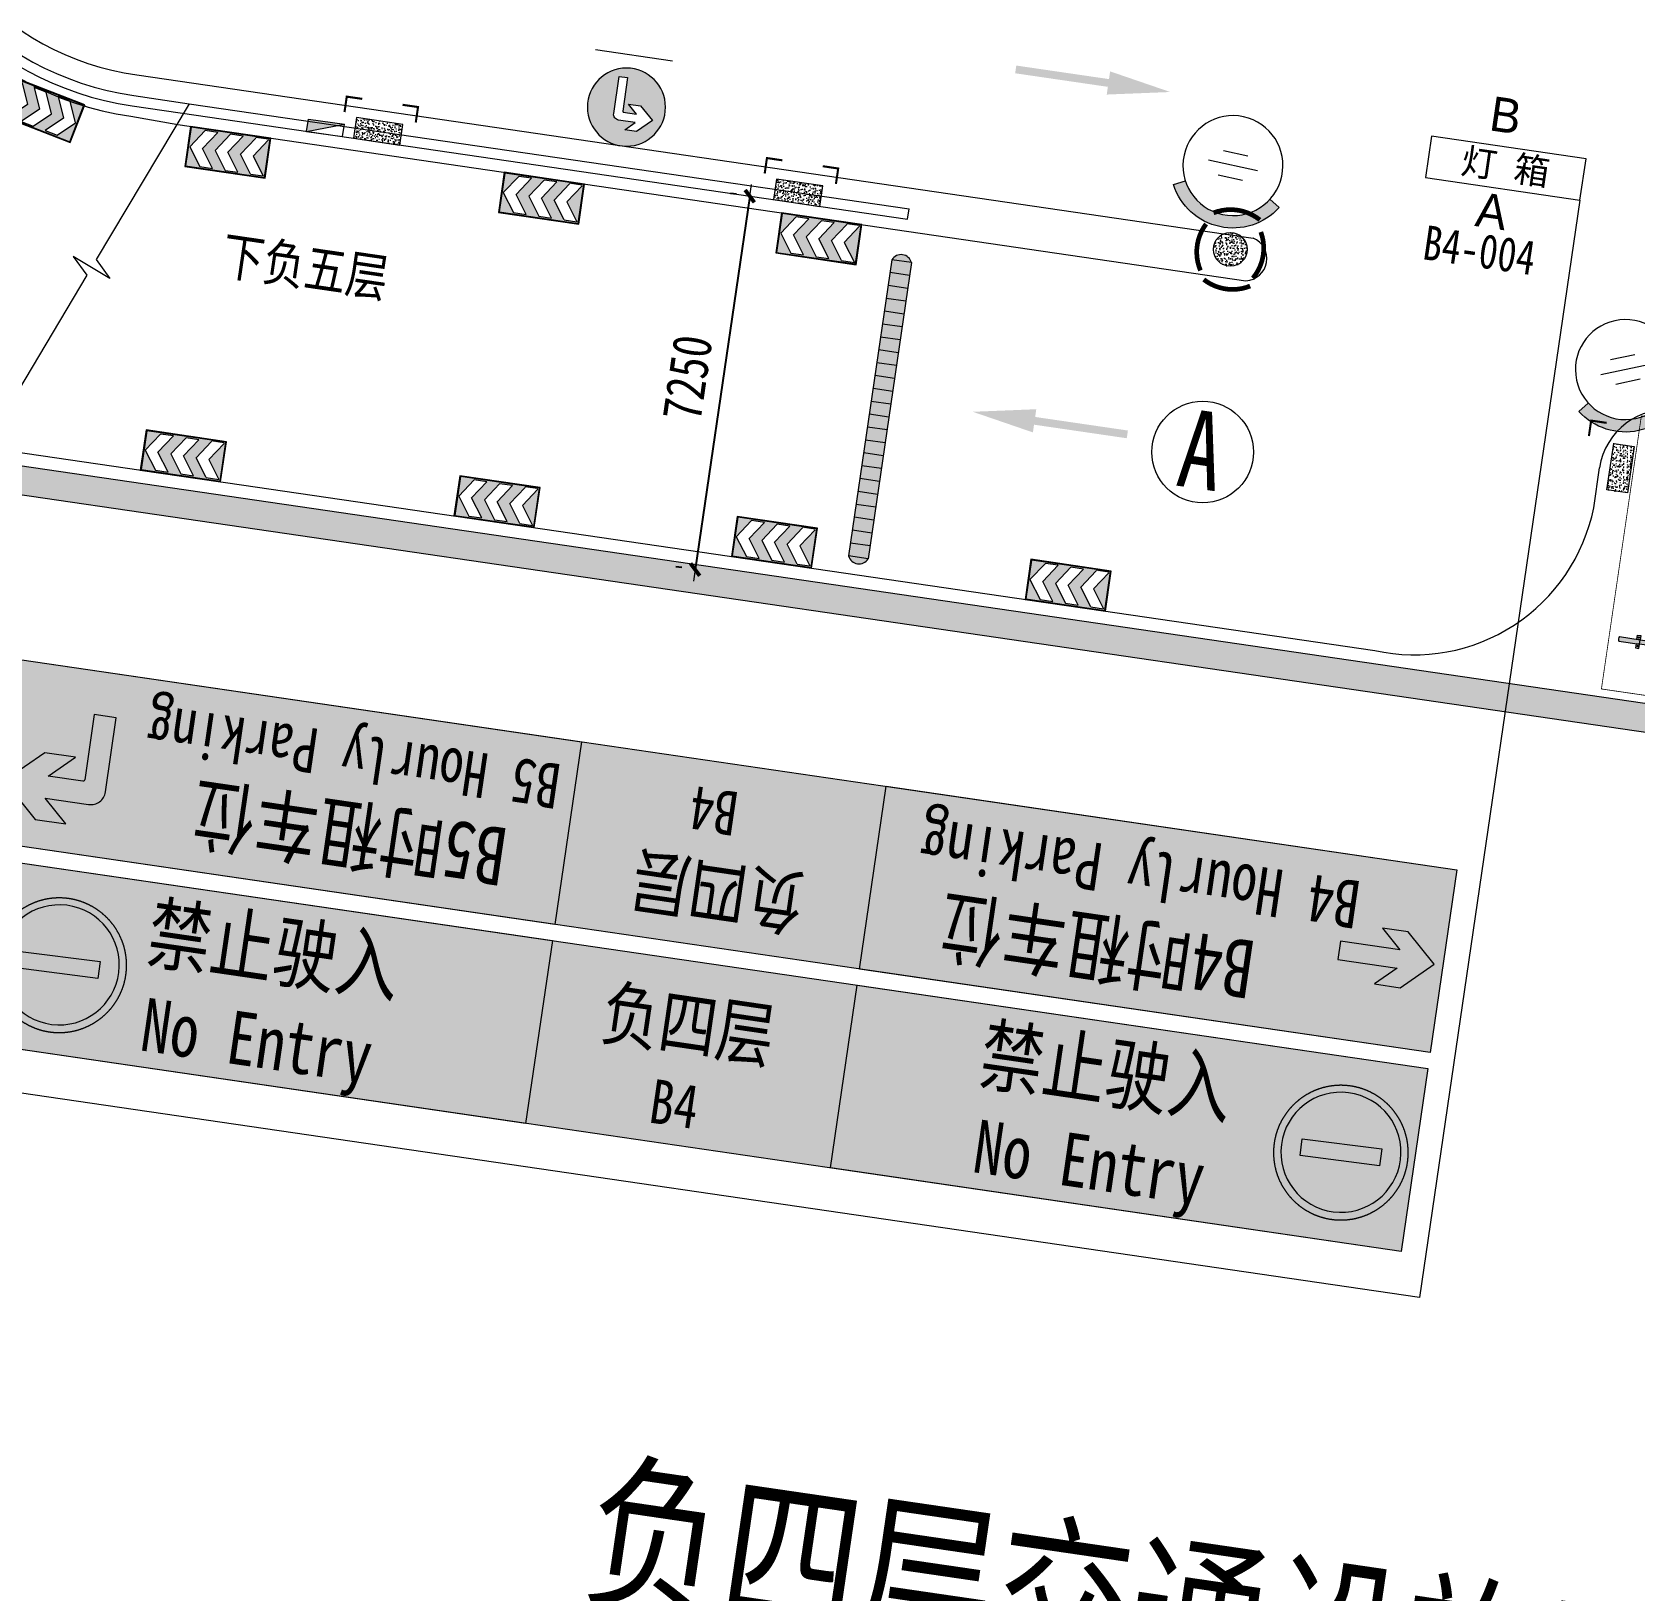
# Model space of a CAD drawing. Header units: inches. Extents: x -414268 to 632271, y -366004 to 318730.
# Drawn here: x -86079 to -55293, y 122000 to 151949 of the extents above; entities that cross this region are included whole.
import ezdxf

# ---------------------------------------------------------------- set-up
doc = ezdxf.new("R2010")
doc.units = ezdxf.units.IN
doc.header["$LTSCALE"] = 1200
doc.header["$MEASUREMENT"] = 0
doc.linetypes.add('DASHED', pattern=[19.05, 12.7, -6.35])
doc.layers.get('0').update_dxf_attribs({"linetype": 'CONTINUOUS', "lineweight": 0})
doc.layers.get('DEFPOINTS').update_dxf_attribs({"linetype": 'CONTINUOUS', "lineweight": 0})
for name, color, linetype, lineweight in [('0--PAI--', 7, 'CONTINUOUS', 0), ('0--PAI--BLACK', 7, 'CONTINUOUS', 0), ('0--PAI--BLUE', 5, 'CONTINUOUS', 0), ('0--PAI--HUANG', 40, 'CONTINUOUS', 0), ('0--PAI--RED', 1, 'CONTINUOUS', 0), ('0--尺寸', 3, 'CONTINUOUS', 0), ('0--弧型立面标', 7, 'CONTINUOUS', 0), ('0--挡车架', 7, 'CONTINUOUS', 0), ('0--灯箱字(黄底黑字)', 7, 'CONTINUOUS', 0), ('0--灯箱编号', 3, 'CONTINUOUS', 0), ('0--直行箭头', 7, 'CONTINUOUS', 0), ('0--立面标', 7, 'CONTINUOUS', 0), ('0--路缘线', 1, 'CONTINUOUS', 0), ('0-PAI', 7, 'CONTINUOUS', 0), ('0－－车位', 4, 'CONTINUOUS', 0), ('7', 7, 'CONTINUOUS', 0), ('COL-GRID-UG-1_8A_200701111', 7, 'CONTINUOUS', 0), ('COL-GRID-UG-1_8A_200701112', 7, 'CONTINUOUS', 0), ('COL-GRID-UG-1_8A_200701113', 7, 'CONTINUOUS', 0), ('COL-GRID-UG-2$0$STR-COMP-0', 7, 'CONTINUOUS', 0), ('COL-GRID-UG-2$0$STR-COMP-4', 7, 'CONTINUOUS', 0), ('COLUMN', 7, 'CONTINUOUS', 0), ('HATCH', 7, 'CONTINUOUS', 0), ('HY消火栓', 7, 'CONTINUOUS', 0), ('LTP-UG4$0$A-ANNO-SYMB-100', 7, 'CONTINUOUS', 0), ('PUB_TEXT', 7, 'CONTINUOUS', 0), ('WALL', 7, 'CONTINUOUS', 0), ('广角镜', 7, 'CONTINUOUS', 0)]:
    doc.layers.add(name, color=color, linetype=linetype, lineweight=lineweight)
doc.layers.add('0--灯箱--字', color=7, linetype='CONTINUOUS', lineweight=0, true_color=0xf7f7f7)
doc.styles.add('-宋体', font='', dxfattribs={"width": 0.8})
doc.styles.add('-黑体', font='simhei.ttf', dxfattribs={"width": 0.8})
doc.styles.add('COL-GRID-UG-1_8A_200701112', font='romans.shx', dxfattribs={"width": 0.85})
doc.styles.add('方正大黑', font='', dxfattribs={"width": 0.8})
doc.styles.get('-宋体').set_extended_font_data('SimSun')
doc.styles.get('方正大黑').set_extended_font_data('FZDaHei-B02S')
doc.dimstyles.new('DIMN150', dxfattribs={"dimscale": 1.5, "dimtxt": 250, "dimasz": 1, "dimexe": 250, "dimexo": 300, "dimgap": 150, "dimtad": 1, "dimdec": 0, "dimzin": 0, "dimdsep": 46, "dimtxsty": 'COL-GRID-UG-1_8A_200701112', "dimblk": '_DIMX', "dimcen": 0.09, "dimdle": 0.375, "dimclrd": 1, "dimclre": 1, "dimclrt": 7, "dimadec": 0, "dimazin": 0, "dimtfac": 1, "dimtdec": 0, "dimtix": 1, "dimtmove": 0, "dimatfit": 3, "dimldrblk": '_DIMX', "dimfxl": 250, "dimtolj": 1, "dimtzin": 0, "dimarcsym": 0})

# ---------------------------------------------------------------- blocks, each defined once
blk = doc.blocks.new('COL-GRID-UG-1.8a 20070111$0$.8')
at = {"layer": 'COL-GRID-UG-1_8A_200701112'}
h = blk.add_hatch(dxfattribs=at)
h.set_pattern_fill('AR-CONC', color=251, scale=0.02, angle=8.3206, style=0)
h.set_pattern_definition([(50, (-65.09035, -5.26929), (0.14345204, -0.01255043), [0.015, -0.165]), (355, (-65.09035, -5.26929), (-0.02775027, 0.15043843), [0.012, -0.132]), (100.4514, (-65.0784, -5.27034), (0.11570188, 0.1378879), [0.01274804, -0.14022842]), (46.1842, (-65.09035, -5.2293), (0.2134482, -0.0331038), [0.0225, -0.2475]), (96.6356, (-65.07256, -5.23205), (0.18693254, 0.1948236), [0.01912206, -0.2103426]), (351.1842, (-65.09035, -5.2293), (0.1869324, 0.1948237), [0.018, -0.198]), (21, (-65.07035, -5.23929), (0.1193814, -0.08052378), [0.015, -0.165]), (326, (-65.07035, -5.23929), (0.04866307, 0.14503), [0.012, -0.132]), (71.4514, (-65.0604, -5.246), (0.16804453, 0.0645061), [0.01274804, -0.14022842]), (37.5, (-65.09035, -5.26929), (0.00243197, 0.06657877), [0, -0.1304, 0, -0.134, 0, -0.1325]), (7.5, (-65.09035, -5.26929), (0.05261391, 0.07888234), [0, -0.0764, 0, -0.1274, 0, -0.0505]), (327.5, (-65.13495, -5.26929), (0.106764487, -0.004510974), [0, -0.05, 0, -0.156, 0, -0.207]), (317.5, (-65.15495, -5.26929), (0.11663723, 0.020021), [0, -0.065, 0, -0.1036, 0, -0.147])])
h.paths.add_polyline_path([(0.45, -0.2), (-0.45, -0.2), (-0.45, 0.2), (0.45, 0.2)])
at = {"layer": 'COL-GRID-UG-1_8A_200701113'}
blk.add_lwpolyline([(0.45, -0.2), (-0.45, -0.2), (-0.45, 0.2), (0.45, 0.2)], close=True, dxfattribs=at)
blk = doc.blocks.new('HY')
for p, q in [((0, 0), (0.24, 0)), ((0, 0), (0.24, -0.7)), ((0, 0), (0, -0.7)), ((0.24, 0), (0.24, -0.7)), ((0, -0.7), (0.24, -0.7))]:
    blk.add_line(p, q)
blk.add_solid([(0, 0), (0.24, 0), (0.24, -0.7)])
blk = doc.blocks.new('COL-GRID-UG-2$0$_65')
at = {"layer": 'COL-GRID-UG-2$0$STR-COMP-4'}
h = blk.add_hatch(dxfattribs=at)
h.set_pattern_fill('AR-CONC', color=251, scale=0.02, angle=-71.4592, style=0)
h.set_pattern_definition([(330.22017, (9.78091, -53.02195), (0.01310158, -0.14340275), [0.015, -0.165]), (275.22017, (9.78091, -53.02195), (0.1431277, 0.05400243), [0.012, -0.132]), (20.67157, (9.782, -53.0339), (0.1562292, -0.08940044), [0.01274804, -0.14022842]), (326.40437, (9.82028, -53.01485), (0.0052938, -0.2159351), [0.0225, -0.2475]), (16.85577, (9.82072, -53.03285), (0.2249, -0.14939874), [0.0191221, -0.2103426]), (271.40437, (9.82028, -53.01485), (0.2249001, -0.1493986), [0.018, -0.198]), (301.22017, (9.81398, -53.03631), (-0.05806414, -0.13177464), [0.015, -0.165]), (246.22017, (9.81398, -53.03631), (0.1513632, -0.0221581), [0.012, -0.132]), (351.67157, (9.80915, -53.04729), (0.09329894, -0.1539328), [0.01274804, -0.14022842]), (317.72017, (9.78091, -53.02195), (0.065953887, 0.00941977), [0, -0.1304, 0, -0.134, 0, -0.1325]), (287.72017, (9.78091, -53.02195), (0.08696608, -0.037782905), [0, -0.0764, 0, -0.1274, 0, -0.0505]), (247.72017, (9.773, -52.978057), (0.01450395, -0.105870865), [0, -0.05, 0, -0.156, 0, -0.207]), (237.72017, (9.76945, -52.95837), (0.04039841, -0.11123423), [0, -0.065, 0, -0.1036, 0, -0.147])])
edge = h.paths.add_edge_path()
edge.add_arc((0, 0), 0.325, 0, 360)
at = {"layer": 'COL-GRID-UG-2$0$STR-COMP-0'}
blk.add_circle((0, 0), 0.325, dxfattribs=at)
blk = doc.blocks.new('A$C6F4820FC')
at = {"layer": '0--挡车架'}
h = blk.add_hatch(color=256, dxfattribs=at)
h.paths.add_polyline_path([(2018, 79, 0.395204), (2018, 169), (1617, 169), (1617, 79), (1684, 79)])
h.paths.add_polyline_path([(819, 169), (819, 79), (1217, 79), (1217, 169)])
h.paths.add_polyline_path([(418, 79), (418, 169), (351, 169), (18, 169, 0.395204), (18, 79)])
h = blk.add_hatch(color=256, dxfattribs=at)
h.paths.add_polyline_path([(1617, 169), (1684, 169), (1684, 249), (1617, 249)])
h.paths.add_polyline_path([(1639, 209, -1), (1663, 209, -1)], flags=16)
h.paths.add_polyline_path([(1617, 0), (1684, 0), (1684, 79), (1617, 79)])
h.paths.add_polyline_path([(1639, 40, -1), (1663, 40, -1)], flags=16)
h.paths.add_polyline_path([(351, 249), (351, 169), (418, 169), (418, 249)])
h.paths.add_polyline_path([(397, 209, 1), (372, 209, 1)], flags=16)
h.paths.add_polyline_path([(418, 79), (351, 79), (351, 0), (418, 0)])
h.paths.add_polyline_path([(372, 40, -1), (397, 40, -1)], flags=16)
h = blk.add_hatch(color=40, dxfattribs=at)
h.paths.add_polyline_path([(1217, 169), (1217, 79), (1617, 79), (1617, 169)])
h.paths.add_polyline_path([(819, 79), (819, 169), (418, 169), (418, 79)])
for p, q in [((18, 169), (418, 169)), ((18, 79), (418, 79)), ((819, 169), (1217, 169)), ((819, 79), (1217, 79)), ((1617, 169), (2018, 169)), ((1617, 79), (2018, 79))]:
    blk.add_line(p, q, dxfattribs=at)
for points in [[(418, 169), (351, 169), (351, 249), (418, 249)], [(418, 79), (351, 79), (351, 0), (418, 0)], [(1617, 169), (1684, 169), (1684, 249), (1617, 249)], [(1617, 79), (1684, 79), (1684, 0), (1617, 0)]]:
    blk.add_lwpolyline(points, close=True, dxfattribs=at)
at = {"layer": '0--挡车架', "color": 0}
for points in [[(819, 169), (819, 79), (418, 79), (418, 169)], [(1617, 169), (1617, 79), (1217, 79), (1217, 169)]]:
    blk.add_lwpolyline(points, close=True, dxfattribs=at)
at = {"layer": '0--挡车架'}
for centre in [(385, 209), (385, 40), (1651, 209), (1651, 40)]:
    blk.add_circle(centre, 12.1, dxfattribs=at)
for centre, start, end in [((66, 124), 136.8717, 223.1283), ((1970, 124), 316.8717, 43.1283)]:
    blk.add_arc(centre, 65.8, start, end, dxfattribs=at)
blk = doc.blocks.new('A$C001A7B1A')
at = {"layer": '0－－车位', "const_width": 15}
blk.add_lwpolyline([(2407, 5308), (7, 5308), (7, 7), (2407, 7)], close=True, dxfattribs=at)
at = {"layer": '0--挡车架'}
blk.add_blockref('A$C6F4820FC', (190, 883), dxfattribs=at)
blk = doc.blocks.new('A$C5703102E')
at = {"layer": '0--PAI--BLUE'}
h = blk.add_hatch(color=5, dxfattribs=at)
h.paths.add_polyline_path([(220, 300), (410, 569), (220, 569), (30, 300), (220, 30), (410, 30)], flags=16)
h.paths.add_polyline_path([(10, 10), (1189, 10), (1189, 589), (10, 589)])
h.paths.add_polyline_path([(410, 300), (600, 30), (790, 30), (600, 300), (790, 569), (600, 569)], flags=16)
h.paths.add_polyline_path([(1169, 30), (979, 30), (790, 300), (979, 569), (1169, 569), (979, 300)], flags=16)
at = {"layer": '0--PAI--'}
for p, q in [((789, 300), (979, 569)), ((1169, 569), (979, 300)), ((979, 30), (789, 300)), ((979, 300), (1169, 30))]:
    blk.add_line(p, q, dxfattribs=at)
for points in [[(0, 0), (1199, 0), (1199, 599), (0, 599)], [(10, 10), (1189, 10), (1189, 589), (10, 589)], [(220, 300), (410, 569), (220, 569), (30, 300), (220, 30), (410, 30)], [(410, 300), (599, 30), (789, 30), (599, 300), (789, 569), (599, 569)]]:
    blk.add_lwpolyline(points, close=True, dxfattribs=at)
for points in [[(1169, 579), (979, 579)], [(979, 30), (1169, 30)]]:
    blk.add_lwpolyline(points, dxfattribs=at)
blk = doc.blocks.new('A$C611C3372')
at = {"layer": '7'}
blk.add_hatch(color=256, dxfattribs=at).paths.add_polyline_path([(87, 300), (0, 250, 0.57722), (866, 250), (779, 300, -0.57735)])
for points in [[(333, 600), (533, 600)], [(233, 500), (633, 500)], [(333, 400), (533, 400)]]:
    blk.add_lwpolyline(points, dxfattribs=at)
blk.add_lwpolyline([(87, 300), (0, 250, 0.57722), (866, 250), (779, 300)], format="xyb", dxfattribs=at)
blk.add_circle((433, 500), 400, dxfattribs=at)
blk = doc.blocks.new('A$C78C42253')
at = {"layer": '0--PAI--BLACK'}
h = blk.add_hatch(color=256, dxfattribs=at)
h.paths.add_polyline_path([(5875, 0, 0.657895), (5875, 380)])
h.paths.add_polyline_path([(5375, 0), (5625, 0), (5625, 380), (5375, 380)])
h.paths.add_polyline_path([(4875, 0), (5125, 0), (5125, 380), (4875, 380)])
h.paths.add_polyline_path([(4625, 380), (4375, 380), (4375, 0), (4625, 0)])
h.paths.add_polyline_path([(3875, 0), (4125, 0), (4125, 380), (3875, 380)])
h.paths.add_polyline_path([(3375, 0), (3625, 0), (3625, 380), (3375, 380)])
h.paths.add_polyline_path([(2875, 0), (3125, 0), (3125, 380), (2875, 380)])
h.paths.add_polyline_path([(2375, 0), (2625, 0), (2625, 380), (2375, 380)])
h.paths.add_polyline_path([(2125, 380), (1875, 380), (1875, 0), (2125, 0)])
h.paths.add_polyline_path([(1375, 0), (1625, 0), (1625, 380), (1375, 380)])
h.paths.add_polyline_path([(875, 0), (1125, 0), (1125, 380), (875, 380)])
h.paths.add_polyline_path([(375, 0), (625, 0), (625, 380), (375, 380)])
h.paths.add_polyline_path([(125, 0), (125, 380, 0.657895)])
at = {"layer": '0--PAI--HUANG'}
h = blk.add_hatch(color=40, dxfattribs=at)
h.paths.add_polyline_path([(5625, 0), (5875, 0), (5875, 380), (5625, 380)])
h.paths.add_polyline_path([(5125, 0), (5375, 0), (5375, 380), (5125, 380)])
h.paths.add_polyline_path([(4875, 380), (4625, 380), (4625, 0), (4875, 0)])
h.paths.add_polyline_path([(4375, 380), (4125, 380), (4125, 0), (4375, 0)])
h.paths.add_polyline_path([(3875, 380), (3625, 380), (3625, 0), (3875, 0)])
h.paths.add_polyline_path([(3375, 380), (3125, 380), (3125, 0), (3375, 0)])
h.paths.add_polyline_path([(2625, 0), (2875, 0), (2875, 380), (2625, 380)])
h.paths.add_polyline_path([(2375, 380), (2125, 380), (2125, 0), (2375, 0)])
h.paths.add_polyline_path([(1875, 380), (1625, 380), (1625, 0), (1875, 0)])
h.paths.add_polyline_path([(1375, 380), (1125, 380), (1125, 0), (1375, 0)])
h.paths.add_polyline_path([(625, 0), (875, 0), (875, 380), (625, 380)])
h.paths.add_polyline_path([(375, 380), (125, 380), (125, 0), (375, 0)])
for p, q in [((125, 380), (125, 0)), ((125, 380), (5875, 380)), ((375, 380), (375, 0)), ((625, 380), (625, 0)), ((875, 380), (875, 0)), ((1125, 380), (1125, 0)), ((1375, 380), (1375, 0)), ((1625, 380), (1625, 0)), ((1875, 380), (1875, 0)), ((2125, 380), (2125, 0)), ((2375, 380), (2375, 0)), ((2625, 380), (2625, 0)), ((2875, 380), (2875, 0)), ((3125, 380), (3125, 0)), ((3375, 380), (3375, 0)), ((3625, 380), (3625, 0)), ((3875, 380), (3875, 0)), ((4125, 380), (4125, 0)), ((4375, 380), (4375, 0)), ((4625, 380), (4625, 0)), ((4875, 380), (4875, 0)), ((5125, 380), (5125, 0)), ((5375, 380), (5375, 0)), ((5625, 380), (5625, 0)), ((5875, 380), (5875, 0)), ((125, 0), (5875, 0))]:
    blk.add_line(p, q)
for centre, start, end in [((207, 190), 113.3186, 246.6814), ((5793, 190), 293.3186, 66.6814)]:
    blk.add_arc(centre, 207, start, end)
blk = doc.blocks.new('_DIMX')
blk.add_line((-150, 0), (150, 0))
at = {"const_width": 50}
blk.add_lwpolyline([(-70, -70), (70, 70)], dxfattribs=at)
blk = doc.blocks.new('*D266')
at = {"layer": '0--尺寸', "color": 0, "lineweight": -2}
for p, q in [((-72295, 148794), (-73343, 141624)), ((-72552, 148834), (-72666, 148850)), ((-73601, 141660), (-73715, 141676))]:
    blk.add_line(p, q, dxfattribs=at)
at = {"layer": 'DEFPOINTS', "color": 0}
for p in [(-72107, 148768), (-73344, 141622), (-73156, 141595)]:
    blk.add_point(p, dxfattribs=at)
at = {"layer": '0--尺寸', "color": 0, "lineweight": -2, "xscale": 1.5, "yscale": 1.5, "zscale": 1.5}
for p, rotation in [((-72295, 148796), 81.67939968390237), ((-73344, 141622), 261.6793996839024)]:
    blk.add_blockref('_DIMX', p, dxfattribs=dict(at, rotation=rotation))
at = {"layer": '0--尺寸', "color": 7, "insert": (-73491, 145307), "char_height": 750, "attachment_point": 5, "rotation": 81.6794, "style": '-黑体'}
blk.add_mtext('\\A1;7250', dxfattribs=at)
blk = doc.blocks.new('A$C7C86658F')
at = {"lineweight": 0, "ltscale": 5}
blk.add_lwpolyline([(-6107, 112213), (-3107, 112213), (-3107, 113013), (-6107, 113013)], close=True, dxfattribs=at)
at = {"layer": 'PUB_TEXT', "style": '-宋体'}
blk.add_text('灯 箱', height=500, dxfattribs=at).set_placement((-5467, 112392))
blk = doc.blocks.new('A$C05C00BD5')
blk.add_blockref('A$C7C86658F', (15918, -1756))
at = {"color": 1, "style": '方正大黑'}
for s, p in [('B', (10869, 111531)), ('A', (10869, 109671))]:
    blk.add_text(s, height=662, dxfattribs=at).set_placement(p)
blk = doc.blocks.new('A$C27BC456A')
blk.add_hatch(color=250).paths.add_polyline_path([(14885, 112856), (14885, 114956), (8330, 114956), (8330, 112856)])
at = {"color": 250}
blk.add_lwpolyline([(8330, 114956), (14885, 114956), (14885, 112856), (8330, 112856), (8330, 114956)], dxfattribs=at)
blk = doc.blocks.new('A$C36DA1677')
at = {"layer": '0--PAI--RED'}
h = blk.add_hatch(color=256, dxfattribs=at)
edge = h.paths.add_edge_path()
edge.add_arc((120, 120), 120, 0, 360)
h.paths.add_polyline_path([(200, 103), (200, 137), (40, 137), (40, 103)], flags=16)
at = {"layer": '0--PAI--'}
blk.add_lwpolyline([(200, 103), (200, 137), (40, 137), (40, 103)], close=True, dxfattribs=at)
blk.add_circle((120, 120), 120, dxfattribs=at)
blk = doc.blocks.new('A$C443C2777')
at = {"layer": '0--PAI--', "xscale": 9, "yscale": 9, "zscale": 9}
blk.add_blockref('A$C36DA1677', (0, 0), dxfattribs=at)
blk = doc.blocks.new('A$C01A83D55')
at = {"linetype": 'DASHED', "lineweight": 15, "ltscale": 20, "true_color": 0xeff0f0}
h = blk.add_hatch(color=7, dxfattribs=at)
h.paths.add_polyline_path([(0, 1675, 1), (3350, 1675, 1)])
h.paths.add_polyline_path([(3168, 1685, -1), (182, 1685, -1)], flags=16)
h.paths.add_polyline_path([(2671, 1896), (2671, 1473), (680, 1473), (680, 1896)], flags=0)
at = {"true_color": 0xeff0f0}
blk.add_hatch(color=7, dxfattribs=at).paths.add_polyline_path([(2671, 1473), (2671, 1896), (680, 1896), (680, 1473)])
at = {"linetype": 'DASHED', "lineweight": 15, "ltscale": 20}
blk.add_circle((1675, 1675), 1675, dxfattribs=at)
at = {"xscale": 1.382400000002235, "yscale": 1.382400000002235, "zscale": 1.382400000002235}
blk.add_blockref('A$C443C2777', (182, 192), dxfattribs=at)
blk = doc.blocks.new('A$C50091FAB')
at = {"layer": '0--PAI--BLUE'}
h = blk.add_hatch(color=256, dxfattribs=at)
edge = h.paths.add_edge_path()
edge.add_arc((300, 400), 300, 0, 360)
edge = h.paths.add_edge_path(flags=16)
edge.add_line((312, 574), (384, 507))
edge.add_line((384, 507), (254, 507))
edge.add_arc((254, 463), 44, 90, 180)
edge.add_line((210, 463), (210, 174))
edge.add_line((210, 174), (276, 174))
edge.add_line((276, 174), (276, 436))
edge.add_arc((281, 436), 5, 90, 180, ccw=False)
edge.add_line((281, 441), (384, 441))
edge.add_line((384, 441), (312, 374))
edge.add_line((312, 374), (404, 374))
edge.add_line((404, 374), (512, 474))
edge.add_line((512, 474), (404, 574))
edge.add_line((404, 574), (312, 574))
at = {"layer": '0--PAI--'}
blk.add_lwpolyline([(312, 574), (384, 507), (254, 507, 0.414214), (210, 463), (210, 174), (276, 174), (276, 436, -0.414214), (281, 441), (384, 441), (312, 374), (404, 374), (512, 474), (404, 574)], format="xyb", close=True, dxfattribs=at)
blk.add_circle((300, 400), 300, dxfattribs=at)
at = {"layer": '7'}
blk.add_line((600, 0), (0, 0), dxfattribs=at)

msp = doc.modelspace()

# ---------------------------------------------------------------- hatches: boundary and pattern name
for points in [[(-75526.9, 138315.2), (-86805.8, 139964.8), (-87319.4, 136453.1), (-76040.5, 134803.6)], [(-76599.2, 130982.9), (-76085.7, 134494.5), (-87364.6, 136144.1), (-87878.2, 132632.4)], [(-70746.5, 130126.9), (-59785, 128523.8), (-59271.5, 132035.4), (-70232.9, 133638.5)]]:
    msp.add_hatch(color=250).paths.add_polyline_path(points)
h = msp.add_hatch(color=7)
h.set_gradient(color1=(255, 255, 255), one_color=1, tint=1, name='INVCYLINDER')
h.paths.add_polyline_path([(-84668.9, 137350.6, -0.4142136), (-84992.6, 137109.5), (-85828.9, 137231.8), (-85430.7, 136734.5), (-86021.1, 136820.8), (-86615.4, 137563.1), (-85833.4, 138104.2), (-85243, 138017.8), (-85767, 137655.3), (-85103.9, 137558.4, 0.4142136), (-85067.1, 137585.8), (-84884.4, 138834.9), (-84460.9, 138772.9)])
at = {"lineweight": 0, "ltscale": 5}
for points in [[(-70187.7, 133947.6), (-76040.5, 134803.6), (-75526.9, 138315.2), (-69674.1, 137459.2)], [(-76085.7, 134494.5), (-70232.9, 133638.5), (-70746.5, 130126.9), (-76599.2, 130982.9)]]:
    msp.add_hatch(color=152, dxfattribs=at).paths.add_polyline_path(points)
at = {"layer": '0--灯箱--字'}
msp.add_hatch(color=256, dxfattribs=at).paths.add_polyline_path([(-59151.6, 134040.5), (-59648.2, 134660.8), (-60141.6, 134733), (-59808.8, 134317.3), (-60948.4, 134484), (-61000.1, 134130.1), (-59860.6, 133963.4), (-60298.4, 133660.5), (-59805.1, 133588.3)])
at = {"layer": '0--直行箭头'}
for points in [[(-64217.9, 150797.2), (-65437.8, 150748.2), (-65416.1, 150896.6), (-67197.2, 151157.1), (-67175.4, 151305.5), (-65394.4, 151045), (-65372.7, 151193.4)], [(-68010.8, 144653.6), (-66790.9, 144702.6), (-66812.6, 144554.2), (-65031.5, 144293.7), (-65053.3, 144145.3), (-66834.3, 144405.8), (-66856, 144257.3)]]:
    msp.add_hatch(color=256, dxfattribs=at).paths.add_polyline_path(points)
at = {"layer": 'HATCH'}
h = msp.add_hatch(color=256, dxfattribs=at)
edge = h.paths.add_edge_path(flags=16)
edge.add_line((-8005.6, 137176.9), (-2062.7, 212188.8))
edge.add_line((-2062.7, 212188.8), (-76922.2, 223137.1))
edge.add_arc((-79587.5, 308243.5), 85148.2, 259.243969, 271.793724, ccw=False)
edge.add_arc((658825.3, 179836.8), 755630.3, 176.6044954, 182.0416388)
edge.add_arc((-86881.3, 153253.6), 9450, 182.04164, 261.67951)
edge.add_line((-88248.8, 143903.1), (-13337.9, 132947.4))
edge.add_line((-13337.9, 132947.4), (-8005.6, 137176.9))
edge = h.paths.add_edge_path()
edge.add_line((-7476.2, 136894.8), (-1473.8, 212658.5))
edge.add_line((-1473.8, 212658.5), (-76890.9, 223688.4))
edge.add_arc((-79587.5, 308243.5), 84598.2, 258.82023, 271.826634, ccw=False)
edge.add_arc((658825.3, 179836.8), 756180.3, 176.5569181, 182.0416388)
edge.add_arc((-86881.3, 153253.6), 10000, 182.04164, 261.67951)
edge.add_line((-88328.4, 143358.9), (-13182.3, 132368.8))
edge.add_line((-13182.3, 132368.8), (-7476.2, 136894.8))

# ---------------------------------------------------------------- linework, layer by layer
msp.add_line((-69264.4, 148352.6), (-69235.5, 148550.5))
for points in [[(-83060.2, 150572.4), (-69235.5, 148550.5)], [(-83232.6, 150395.5), (-69264.4, 148352.6)]]:
    msp.add_lwpolyline(points)
at = {"color": 6}
msp.add_lwpolyline([(-56349, 148722.2), (-59432.7, 127637), (-87997.8, 131814.7)], dxfattribs=at)
at = {"color": 250}
for points in [[(-59226.3, 132344.5), (-87319.4, 136453.1), (-86805.8, 139964.8), (-58712.7, 135856.1), (-59226.3, 132344.5)], [(-76040.5, 134803.6), (-87319.4, 136453.1), (-86805.8, 139964.8), (-75526.9, 138315.2), (-76040.5, 134803.6)], [(-76040.5, 134803.6), (-87319.4, 136453.1), (-86805.8, 139964.8), (-75526.9, 138315.2), (-76040.5, 134803.6)], [(-87364.6, 136144.1), (-59271.5, 132035.4), (-59785, 128523.8), (-87878.2, 132632.4), (-87364.6, 136144.1)], [(-87364.6, 136144.1), (-76085.7, 134494.5), (-76599.2, 130982.9), (-87878.2, 132632.4), (-87364.6, 136144.1)], [(-70232.9, 133638.5), (-59271.5, 132035.4), (-59785, 128523.8), (-70746.5, 130126.9), (-70232.9, 133638.5)], [(-70232.9, 133638.5), (-59271.5, 132035.4), (-59785, 128523.8), (-70746.5, 130126.9), (-70232.9, 133638.5)]]:
    msp.add_lwpolyline(points, dxfattribs=at)
at = {"layer": '0--弧型立面标', "const_width": 90}
for points in [[(-62497.5, 148340.6, 0.2679492), (-63387.3, 148475.6, 0.2679492)], [(-63529.5, 148261.4, 0.2679492), (-63637.6, 147367.9, 0.2679492)], [(-62478.7, 148107.7, -0.2679492), (-62631, 147220.7, -0.2679492)], [(-62683.4, 147069.4, -0.2679492), (-63574.6, 147194.9, -0.2679492)]]:
    msp.add_lwpolyline(points, format="xyb", dxfattribs=at)
at = {"layer": '0--灯箱--字'}
msp.add_lwpolyline([(-59151.6, 134040.5), (-59648.2, 134660.8), (-60141.6, 134733), (-59808.8, 134317.3), (-60948.4, 134484), (-61000.1, 134130.1), (-59860.6, 133963.4), (-60298.4, 133660.5), (-59805.1, 133588.3)], close=True, dxfattribs=at)
at = {"layer": '0--立面标', "const_width": 40}
for points in [[(-79737.9, 150665), (-80034.7, 150708.4), (-80078.1, 150411.5)], [(-78962.9, 150551.6), (-78666.1, 150508.2), (-78709.5, 150211.4)], [(-71667.5, 149484.7), (-71964.3, 149528.1), (-72007.8, 149231.2)], [(-70892.5, 149371.3), (-70595.7, 149327.9), (-70639.1, 149031.1)], [(-55837, 144440.8), (-56133.9, 144484.2), (-56177.3, 144187.4)]]:
    msp.add_lwpolyline(points, dxfattribs=at)
at = {"layer": '0--路缘线'}
for p, q in [((-84068.6, 151124.2), (-62625.4, 147988.1)), ((-84184.3, 150332.6), (-83276.7, 150172.3)), ((-83276.7, 150172.3), (-62764.3, 147172.3)), ((-86997.5, 143972.7), (-60291.8, 140067)), ((-56084.3, 142808.3), (-55971.6, 143578.8))]:
    msp.add_line(p, q, dxfattribs=at)
for centre, radius, start, end in [((-83287.1, 156467.3), 6200, 181.80368, 261.6794), ((-83287.1, 156467.3), 5400, 181.80368, 261.6794), ((-62786.3, 147595.8), 424, 272.97359, 67.70058), ((-54685.2, 143390.7), 1300, 81.6794, 171.6794), ((-59534.7, 143504.7), 3520.1, 257.58035, 348.58943)]:
    msp.add_arc(centre, radius, start, end, dxfattribs=at)
at = {"layer": '0-PAI'}
msp.add_lwpolyline([(-85243, 138017.8), (-85833.4, 138104.2), (-86615.4, 137563.1), (-86021.1, 136820.8), (-85430.7, 136734.5), (-85828.9, 137231.8), (-84992.6, 137109.5, 0.4142136), (-84668.9, 137350.6), (-84460.9, 138772.9), (-84884.4, 138834.9), (-85067.1, 137585.8, -0.4142136), (-85103.9, 137558.4), (-85767, 137655.3)], format="xyb", close=True, dxfattribs=at)
at = {"layer": 'COLUMN'}
for points in [[(-7476.2, 136894.8), (-1473.8, 212658.5), (-76890.9, 223688.4, -0.0568122), (-95990.1, 225250.7, 0.0239362), (-96875, 152897.3, 0.3621818), (-88328.4, 143358.9), (-13182.3, 132368.8)], [(-8005.6, 137176.9), (-2062.7, 212188.8), (-76922.2, 223137.1, -0.0548134), (-95478.5, 224591.4, 0.0237285), (-96325.3, 152916.9, 0.3621818), (-88248.8, 143903.1), (-13337.9, 132947.4)]]:
    msp.add_lwpolyline(points, format="xyb", close=True, dxfattribs=at)
at = {"layer": 'LTP-UG4$0$A-ANNO-SYMB-100'}
msp.add_lwpolyline([(-83060.2, 150572.4), (-84847.1, 147577.2), (-84583, 147215.5), (-84937, 147426.6), (-85290.9, 147637.8), (-85026.8, 147276), (-87136.1, 143740.3)], dxfattribs=at)
at = {"layer": 'PUB_TEXT', "color": 6}
msp.add_circle((-63596.2, 143879.6), 976.4, dxfattribs=at)
at = {"layer": 'WALL'}
for p, q in [((-84126.5, 150728.4), (-83060.2, 150572.4)), ((-84155.4, 150530.5), (-83232.6, 150395.5))]:
    msp.add_line(p, q, dxfattribs=at)
for radius in [6000, 5800]:
    msp.add_arc((-83287.1, 156467.3), radius, 181.80368, 261.6794, dxfattribs=at)

# ---------------------------------------------------------------- block references
for name, p, rotation in [('A$C05C00BD5', (-85009.2, 41281.2), 351.6793996836047), ('A$C78C42253', (-69545.8, 147698.2), 261.6793996840337), ('A$C001A7B1A', (-55944.7, 139322.6), 351.6793996836047)]:
    msp.add_blockref(name, p, dxfattribs=dict(rotation=rotation))
at = {"xscale": 1.689999999944121, "yscale": 1.690000000002328, "zscale": 1.68999999998348, "rotation": 171.6793996817862}
msp.add_blockref('A$C27BC456A', (-17183.4, 322537.2), dxfattribs=at)
at = {"linetype": 'DASHED', "lineweight": 15, "ltscale": 20, "xscale": -0.7722624006674728, "yscale": 0.7722624001471557, "zscale": 0.7722623999929205, "rotation": 352.7000547105084}
for p in [(-84438.7, 132573), (-59822.4, 128972.8)]:
    msp.add_blockref('A$C01A83D55', p, dxfattribs=at)
at = {"layer": '7'}
for name, p, xscale, yscale, zscale, rotation in [('A$C50091FAB', (-75259.7, 151604.5), -2.500000000027906, 2.5, 2.5, 171.6793996836047), ('A$C5703102E', (-85066.4, 150552.4), 1.300000000074993, 1.299999999995634, 1.3, 158.8438254604251), ('A$C5703102E', (-83147, 149365.8), 1.299999999959486, 1.299999999991996, 1.3, 351.6793996836047), ('A$C5703102E', (-77122.9, 148484.8), 1.299999999959486, 1.299999999991996, 1.3, 351.6793996836047), ('A$C5703102E', (-71795.2, 147705.6), 1.299999999959486, 1.299999999991996, 1.3, 351.6793996836047), ('A$C5703102E', (-83999.9, 143534.3), 1.299999999959486, 1.299999999995634, 1.3, 351.6793996836047), ('A$C5703102E', (-77975.7, 142653.3), 1.299999999959486, 1.299999999988358, 1.3, 351.6793996836047), ('A$C5703102E', (-72648.1, 141874.1), 1.299999999959486, 1.299999999988358, 1.3, 351.6793996836047), ('A$C5703102E', (-67007.1, 141049.1), 1.299999999959486, 1.299999999988358, 1.3, 351.6793996836047)]:
    msp.add_blockref(name, p, dxfattribs=dict(at, xscale=xscale, yscale=yscale, zscale=zscale, rotation=rotation))
at = {"layer": 'COL-GRID-UG-1_8A_200701111', "yscale": 1000.000000000002, "zscale": 1000}
for p, xscale, rotation in [((-79433.2, 150042), -999.9999999999881, 171.6793996836047), ((-71362.8, 148861.7), -999.9999999999881, 171.6793996836047), ((-55568.5, 143570.4), 1000.000000000001, 81.67939968361085)]:
    msp.add_blockref('COL-GRID-UG-1.8a 20070111$0$.8', p, dxfattribs=dict(at, xscale=xscale, rotation=rotation))
at = {"layer": 'COL-GRID-UG-2$0$STR-COMP-4', "xscale": 999.999999999988, "yscale": 1000.000000000002, "zscale": 1000, "rotation": 351.6793996836047}
msp.add_blockref('COL-GRID-UG-2$0$_65', (-63064.1, 147774.3), dxfattribs=at)
at = {"layer": 'HY消火栓', "xscale": 999.9999999999974, "yscale": 1000.000000000002, "zscale": 1000, "rotation": 81.67939968364118}
msp.add_blockref('HY', (-80806.9, 150040.8), dxfattribs=at)
at = {"layer": '广角镜', "yscale": 2.399999998513522, "zscale": 2.4}
for p, xscale, rotation in [((-62252.4, 147990.1), -2.400000004180961, 347.7507683367465), ((-54209.6, 144508.1), -2.40000000413489, 12.06970073564536)]:
    msp.add_blockref('A$C611C3372', p, dxfattribs=dict(at, xscale=xscale, rotation=rotation))

# ---------------------------------------------------------------- texts
at = {"lineweight": 0, "style": '-黑体', "width": 0.8}
msp.add_text('负四层交通设施平面布置图', height=2409.264, rotation=351.6794, dxfattribs=at).set_placement((-75557.8, 122010.9))
at = {"layer": '0--灯箱字(黄底黑字)', "color": 7, "true_color": 0xffffff, "style": '-宋体', "width": 0.8}
for s, height, rotation, p in [(' B5 Hourly Parking ', 864.993, 171.6794, (-75412.6, 137805.5)), ('B5时租车位', 1115.4, 171.6794, (-76894.8, 136640.5)), ('B4', 845, 171.6794, (-72468.6, 137336.2)), (' B4 Hourly Parking ', 920.205, 171.6794, (-60022.2, 135553.4)), ('负四层', 1014, 171.6794, (-71190.5, 135691.8)), ('禁止驶入', 1115.4, 351.6794, (-83919.1, 134118.9)), ('B4时租车位', 1115.4, 171.6794, (-62535.8, 134474.3)), ('负四层', 1014, 351.6794, (-75188.2, 132626.1)), ('No Entry', 1022.45, 351.6794, (-84035.3, 132389.9)), ('禁止驶入', 1115.4, 351.6794, (-67930.8, 131780.6)), ('B4', 845, 351.6794, (-74260.8, 131004.3)), ('No Entry', 1022.45, 351.6794, (-68047, 130051.6))]:
    msp.add_text(s, height=height, rotation=rotation, dxfattribs=at).set_placement(p)
at = {"layer": '0--灯箱编号', "color": 3, "style": '-黑体', "width": 0.8}
msp.add_text('B4-004', height=660, rotation=351.6794, dxfattribs=at).set_placement((-59393.5, 147588.7))
at = {"layer": 'PUB_TEXT', "style": '-黑体', "width": 0.8}
msp.add_text('下负五层', height=735, rotation=351.6794, dxfattribs=at).set_placement((-82473.6, 147308.9))
at = {"layer": 'PUB_TEXT', "color": 220, "style": '-黑体', "width": 0.8}
msp.add_text('A', height=1500, rotation=351.6794, dxfattribs=at).set_placement((-64136.4, 143241.1))

# ---------------------------------------------------------------- dimensions: what is measured, and where the dimension line sits
at = {"layer": '0--尺寸'}
dim = msp.add_linear_dim(base=(-73343.7, 141622.1), p1=(-72107.1, 148768.4), p2=(-73156.2, 141594.7), angle=81.6794, dimstyle='DIMN150', override={"dimtxt": 500, "dimgap": 200, "dimtxsty": '-黑体', "dimclrd": 0, "dimclre": 0, "dimfxl": 0.36, "dimarcsym": 1}, dxfattribs=at)
dim.commit()
dim.dimension.update_dxf_attribs({"geometry": '*D266', "text_midpoint": (-73491.2, 145307.3)})

doc.saveas('drawing.dxf')
